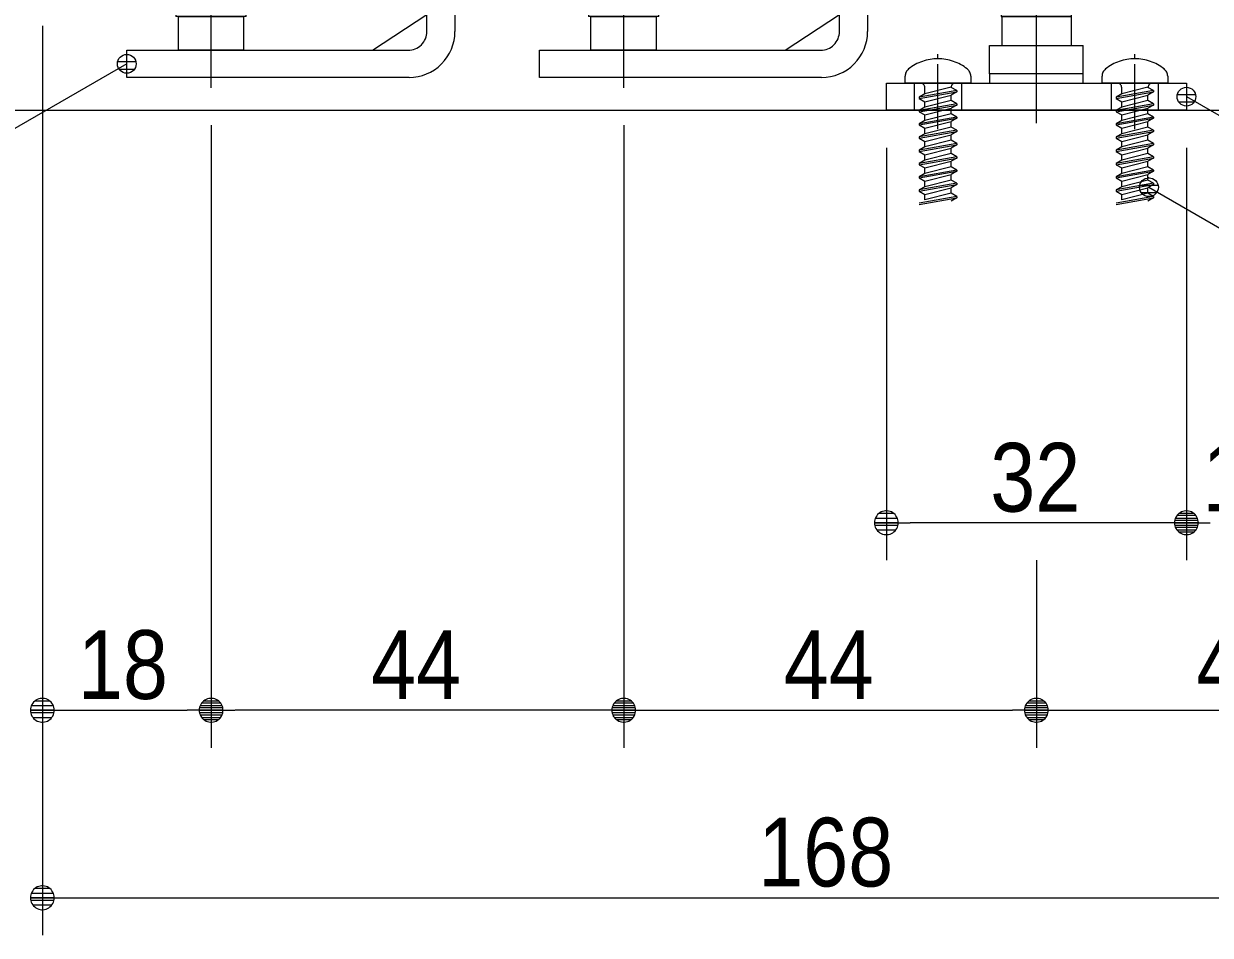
# Model space of a CAD drawing. Units: millimetres, scale not verified, with parts at other scales. Extents: x -6062 to 6062, y -3045 to 3045.
# Drawn here: x 731 to 1363, y -2390 to -1904 of the extents above; entities that cross this region are included whole.
import ezdxf
from ezdxf.enums import TextEntityAlignment as Align

# ---------------------------------------------------------------- set-up
doc = ezdxf.new("R2010")
doc.units = ezdxf.units.MM
doc.header["$LTSCALE"] = 20
for name, color, linetype, lineweight in [('0-0_2寸法-1', 7, 'Continuous', 9), ('0-1_0', 7, 'Continuous', 9), ('0-2_2寸法-3', 7, 'Continuous', 9), ('0-5_3一般', 7, 'Continuous', 9)]:
    doc.layers.add(name, color=color, linetype=linetype, lineweight=lineweight)
doc.styles.add('ＭＳ Ｐゴシック', font='')
doc.styles.get('ＭＳ Ｐゴシック').set_extended_font_data('MS PGothic')

# ---------------------------------------------------------------- blocks, each defined once
blk = doc.blocks.new('グループ-71')
at = {"layer": '0-5_3一般'}
blk.add_line((46413.7, -39000), (71363.7, -39000), dxfattribs=at)
blk = doc.blocks.new('グループ-101')
at = {"layer": '0-5_3一般'}
for p, q in [((59363.7, -31150), (59363.7, -31810)), ((59063.7, -31675), (59363.7, -31675)), ((59063.7, -33775), (59063.7, -31800)), ((59063.7, -32425), (59063.7, -31975)), ((59363.7, -31975), (59363.7, -32425)), ((58888.6, -32200), (59598.6, -32200)), ((59063.7, -32725), (59363.7, -32725)), ((59363.7, -33340), (59363.7, -33515)), ((59063.7, -33475), (59363.7, -33475)), ((59063.7, -34210), (59063.7, -33775)), ((58888.6, -34000), (59598.6, -34000)), ((59063.7, -38160), (59063.7, -34210)), ((59063.7, -34650), (59063.7, -34460)), ((59063.7, -34525), (59363.7, -34525)), ((58888.6, -34900), (59598.6, -34900)), ((59363.7, -35140), (59363.7, -35315)), ((59063.7, -35275), (59363.7, -35275)), ((59063.7, -36010), (59063.7, -35575)), ((58888.6, -35800), (59598.6, -35800)), ((59063.7, -36450), (59063.7, -36260)), ((59063.7, -36325), (59363.7, -36325)), ((56763.7, -38760), (56763.7, -36652.3)), ((56388.7, -36800), (56388.7, -38000)), ((56438.7, -36750), (57088.7, -36750)), ((57138.7, -38000), (57138.7, -36800)), ((57138.7, -38000), (56388.7, -38000)), ((56413.7, -38000), (57113.7, -38000)), ((56413.7, -38360), (56413.7, -38000)), ((57113.7, -38360), (57113.7, -38000)), ((58483.7, -38360), (59063.7, -37980)), ((57113.7, -38360), (56413.7, -38360)), ((58873.7, -38650), (55863.7, -38650))]:
    blk.add_line(p, q, dxfattribs=at)
for points in [[(59063.7, -31810), (59063.7, -31150), (59363.7, -31150)], [(59363.7, -31800), (59363.7, -32600), (59363.7, -38160)], [(55863.7, -38650), (55863.7, -38360), (58863.7, -38360)]]:
    blk.add_lwpolyline(points, dxfattribs=at)
for centre, radius, start, end in [((56438.7, -36800), 50, 135, 180), ((56438.7, -36800), 50, 90, 135), ((57088.7, -36800), 50, 45, 90), ((57088.7, -36800), 50, 0, 45), ((58863.7, -38160), 200, 315, 0), ((58873.7, -38160), 490, 315, 0), ((58863.7, -38160), 200, 270, 315), ((58873.7, -38160), 490, 270, 315)]:
    blk.add_arc(centre, radius, start, end, dxfattribs=at)
blk = doc.blocks.new('グループ-102')
at = {"layer": '0-5_3一般'}
for p, q in [((61163.7, -39138.8), (61163.7, -36600)), ((61488.7, -36750), (60838.7, -36750)), ((61538.7, -38000), (61538.7, -36800)), ((61533.7, -38000), (60793.7, -38000)), ((60793.7, -38000), (60793.7, -38310)), ((61533.7, -38000), (61533.7, -38310)), ((60663.7, -38610), (60663.7, -38310)), ((61363.7, -38310), (61663.7, -38310)), ((61663.7, -38610), (61663.7, -38310)), ((60113.7, -39200), (60113.7, -38510)), ((62213.7, -39200), (62213.7, -38510)), ((59563.7, -38710), (62763.7, -38710)), ((59563.7, -39000), (59563.7, -38710)), ((59863.7, -39000), (59863.7, -38710)), ((60363.7, -38710), (60363.7, -39000)), ((61663.7, -38610), (60663.7, -38610)), ((60663.7, -38610), (60663.7, -38710)), ((61663.7, -38610), (60663.7, -38610)), ((61663.7, -38710), (61663.7, -38610)), ((61963.7, -39000), (61963.7, -38710)), ((62463.7, -38710), (62463.7, -39000)), ((62763.7, -38710), (62763.7, -39000)), ((62763.7, -39000), (59563.7, -39000))]:
    blk.add_line(p, q, dxfattribs=at)
for points in [[(60788.7, -36800), (60788.7, -38000), (61538.7, -38000)], [(60663.7, -38310), (60963.7, -38310), (61363.7, -38310)]]:
    blk.add_lwpolyline(points, dxfattribs=at)
for centre, start, end in [((60838.7, -36800), 135, 180), ((60838.7, -36800), 90, 135), ((61488.7, -36800), 45, 90), ((61488.7, -36800), 0, 45)]:
    blk.add_arc(centre, 50, start, end, dxfattribs=at)
blk = doc.blocks.new('グループ-103')
at = {"layer": '0-5_3一般'}
for p, q in [((60113.7, -38450), (60113.7, -38401.7)), ((59763.7, -38710), (59763.7, -38637.8)), ((59923.7, -38710), (59763.7, -38710)), ((60303.7, -38710), (59923.7, -38710)), ((59913.7, -38874), (60313.7, -38803.3)), ((59973.7, -38826), (59913.7, -38860.7)), ((60253.7, -38755.4), (59973.7, -38826)), ((59973.7, -38826), (59973.7, -38760)), ((60253.9, -38755.5), (60253.7, -38755.4)), ((60313.7, -38803.3), (60253.7, -38838)), ((60253.7, -38896.7), (60253.7, -38838)), ((60313.7, -38790), (60253.9, -38755.5)), ((60313.7, -38790), (60313.7, -38803.3)), ((60313.7, -38931.3), (59913.7, -39002)), ((59973.7, -38967.4), (59913.7, -39002)), ((59973.7, -38967.4), (59973.7, -38908.6)), ((60313.7, -38931.3), (60313.7, -38944.7)), ((59913.7, -39002), (59913.7, -39015.3)), ((59913.7, -39015.3), (59973.7, -39050)), ((59913.7, -39156.7), (60313.7, -39086)), ((59973.7, -39050), (60253.7, -38979.3)), ((60253.7, -39038), (59973.7, -39108.7)), ((59973.7, -39108.7), (59973.7, -39050)), ((60253.7, -39038), (60253.7, -38979.3)), ((60313.7, -39072.7), (60253.7, -39038)), ((60313.7, -39086), (60253.7, -39120.6)), ((60313.7, -39072.7), (60313.7, -39086)), ((59973.7, -39108.7), (59913.7, -39143.3)), ((60313.7, -39214), (59913.7, -39284.7)), ((59973.7, -39250), (59973.7, -39191.3)), ((60253.7, -39179.4), (60253.7, -39120.6)), ((60313.7, -39214), (60313.7, -39227.3)), ((59973.7, -39250), (59913.7, -39284.7)), ((59913.7, -39284.7), (59913.7, -39298)), ((59913.7, -39298), (59973.7, -39332.6)), ((59973.7, -39332.6), (60253.7, -39262)), ((60253.7, -39320.7), (59973.7, -39391.4)), ((59973.7, -39391.4), (59973.7, -39332.6)), ((60253.7, -39320.7), (60253.7, -39262)), ((60313.7, -39355.3), (60253.7, -39320.7)), ((59913.7, -39439.3), (60313.7, -39368.7)), ((59973.7, -39391.4), (59913.7, -39426)), ((59973.7, -39532.7), (59973.7, -39474)), ((60313.7, -39368.7), (60253.7, -39403.3)), ((60253.7, -39462), (60253.7, -39403.3)), ((60313.7, -39355.3), (60313.7, -39368.7)), ((60313.7, -39496.7), (59913.7, -39567.3)), ((59973.7, -39532.7), (59913.7, -39567.3)), ((59913.7, -39567.3), (59913.7, -39580.7)), ((59913.7, -39580.7), (59973.7, -39615.3)), ((59973.7, -39615.3), (60253.7, -39544.6)), ((60253.7, -39603.4), (60253.7, -39544.6)), ((60313.7, -39638), (60253.7, -39603.4)), ((60313.7, -39496.7), (60313.7, -39510)), ((60313.7, -39638), (59913.7, -39708.7)), ((59913.7, -39722), (60313.7, -39651.3)), ((59913.7, -39722), (60313.7, -39651.3)), ((59973.7, -39674), (59913.7, -39708.7)), ((59913.7, -39708.7), (59913.7, -39722)), ((60313.7, -39651.3), (60253.7, -39686)), ((60313.7, -39651.3), (60253.7, -39686)), ((60313.7, -39651.3), (60253.7, -39686)), ((60253.7, -39744.7), (60253.7, -39686)), ((60313.7, -39638), (60313.7, -39651.3)), ((60313.7, -39779.3), (59913.7, -39850)), ((59973.7, -39815.4), (59913.7, -39850)), ((59913.7, -39850), (59913.7, -39863.3)), ((60253.7, -39744.7), (59973.7, -39815.4)), ((59973.7, -39815.4), (59973.7, -39756.6)), ((59973.7, -39898), (60253.7, -39827.3)), ((60313.7, -39779.3), (60253.7, -39744.7)), ((60313.7, -39792.7), (60253.7, -39827.3)), ((60313.7, -39792.7), (60253.7, -39827.3)), ((60313.7, -39792.7), (60253.7, -39827.3)), ((60253.7, -39886), (60253.7, -39827.3)), ((60313.7, -39779.3), (60313.7, -39792.7)), ((60313.7, -39779.3), (60313.7, -39792.7)), ((59913.7, -39863.3), (59973.7, -39898)), ((60313.7, -39920.7), (59913.7, -39991.3)), ((59913.7, -40004.7), (60313.7, -39934)), ((60253.7, -39886), (59973.7, -39956.7)), ((59973.7, -39956.7), (59973.7, -39898)), ((60313.7, -39920.7), (60253.7, -39886)), ((60313.7, -39934), (60253.7, -39968.6)), ((60313.7, -39920.7), (60313.7, -39934))]:
    blk.add_line(p, q, dxfattribs=at)
for points in [[(60463.7, -38637.8), (60463.7, -38710), (60303.7, -38710)], [(60313.7, -38790), (59913.7, -38860.7), (59913.7, -38874)], [(59913.7, -38874), (59973.7, -38908.6), (60253.7, -38838)], [(59913.7, -39015.3), (60313.7, -38944.7), (60253.7, -38979.3)], [(60313.7, -38931.3), (60253.7, -38896.7), (59973.7, -38967.4)], [(60313.7, -39072.7), (59913.7, -39143.3), (59913.7, -39156.7)], [(59913.7, -39156.7), (59973.7, -39191.3), (60253.7, -39120.6)], [(60313.7, -39214), (60253.7, -39179.4), (59973.7, -39250)], [(59913.7, -39298), (60313.7, -39227.3), (60253.7, -39262)], [(60313.7, -39355.3), (59913.7, -39426), (59913.7, -39439.3)], [(59913.7, -39439.3), (59973.7, -39474), (60253.7, -39403.3)], [(60313.7, -39496.7), (60253.7, -39462), (59973.7, -39532.7)], [(59913.7, -39580.7), (60313.7, -39510), (60253.7, -39544.6)], [(60253.7, -39603.4), (59973.7, -39674), (59973.7, -39615.3)], [(59913.7, -39722), (59973.7, -39756.6), (60253.7, -39686)], [(59913.7, -39863.3), (60313.7, -39792.7), (60253.7, -39827.3)], [(59913.7, -39863.3), (60313.7, -39792.7), (60253.7, -39827.3)], [(60313.7, -39779.3), (60313.7, -39792.7), (60253.7, -39827.3)]]:
    blk.add_lwpolyline(points, dxfattribs=at)
for centre, radius, start, end in [((60113.7, -38950), 500, 90, 109.34109), ((60113.7, -38950), 500, 70.65891, 90), ((59863.7, -38637.8), 100, 128.68219, 154.34109), ((60113.7, -38950), 500, 109.34109, 128.68219), ((60113.7, -38950), 500, 51.31781, 70.65891), ((60363.7, -38637.8), 100, 25.65891, 51.31781), ((59863.7, -38637.8), 100, 154.34109, 180), ((59923.7, -38760), 50, 45, 90), ((60303.7, -38760), 50, 90, 132.40515), ((60363.7, -38637.8), 100, 0, 25.65891), ((59923.7, -38760), 50, 0, 45), ((60303.7, -38760), 50, 132.40515, 174.8103)]:
    blk.add_arc(centre, radius, start, end, dxfattribs=at)
blk = doc.blocks.new('グループ-104')
at = {"layer": '0-5_3一般'}
for p, q in [((62213.7, -38450), (62213.7, -38401.7)), ((61863.7, -38710), (61863.7, -38637.8)), ((62563.7, -38710), (62403.7, -38710)), ((62563.7, -38637.8), (62563.7, -38710)), ((62413.7, -38790), (62013.7, -38860.7)), ((62073.7, -38826), (62013.7, -38860.7)), ((62353.7, -38755.4), (62073.7, -38826)), ((62073.7, -38826), (62073.7, -38760)), ((62073.7, -38908.6), (62353.7, -38838)), ((62353.9, -38755.5), (62353.7, -38755.4)), ((62353.7, -38896.7), (62353.7, -38838)), ((62413.7, -38790), (62353.9, -38755.5)), ((62413.7, -38790), (62413.7, -38803.3)), ((62013.7, -38860.7), (62013.7, -38874)), ((62013.7, -38874), (62073.7, -38908.6)), ((62013.7, -39015.3), (62413.7, -38944.7)), ((62073.7, -38967.4), (62013.7, -39002)), ((62353.7, -38896.7), (62073.7, -38967.4)), ((62073.7, -38967.4), (62073.7, -38908.6)), ((62413.7, -38931.3), (62353.7, -38896.7)), ((62413.7, -38944.7), (62353.7, -38979.3)), ((62413.7, -38931.3), (62413.7, -38944.7)), ((62413.7, -39072.7), (62013.7, -39143.3)), ((62073.7, -39108.7), (62073.7, -39050)), ((62353.7, -39038), (62353.7, -38979.3)), ((62413.7, -39072.7), (62413.7, -39086)), ((62073.7, -39108.7), (62013.7, -39143.3)), ((62013.7, -39143.3), (62013.7, -39156.7)), ((62013.7, -39156.7), (62073.7, -39191.3)), ((62073.7, -39191.3), (62353.7, -39120.6)), ((62353.7, -39179.4), (62073.7, -39250)), ((62073.7, -39250), (62073.7, -39191.3)), ((62353.7, -39179.4), (62353.7, -39120.6)), ((62413.7, -39214), (62353.7, -39179.4)), ((62413.7, -39214), (62413.7, -39227.3)), ((62013.7, -39298), (62413.7, -39227.3)), ((62073.7, -39250), (62013.7, -39284.7)), ((62073.7, -39391.4), (62073.7, -39332.6)), ((62413.7, -39227.3), (62353.7, -39262)), ((62353.7, -39320.7), (62353.7, -39262)), ((62413.7, -39355.3), (62013.7, -39426)), ((62073.7, -39391.4), (62013.7, -39426)), ((62013.7, -39426), (62013.7, -39439.3)), ((62013.7, -39439.3), (62073.7, -39474)), ((62073.7, -39474), (62353.7, -39403.3)), ((62353.7, -39462), (62073.7, -39532.7)), ((62073.7, -39532.7), (62073.7, -39474)), ((62353.7, -39462), (62353.7, -39403.3)), ((62413.7, -39496.7), (62353.7, -39462)), ((62413.7, -39355.3), (62413.7, -39368.7)), ((62013.7, -39580.7), (62413.7, -39510)), ((62073.7, -39532.7), (62013.7, -39567.3)), ((62353.7, -39603.4), (62073.7, -39674)), ((62413.7, -39510), (62353.7, -39544.6)), ((62353.7, -39603.4), (62353.7, -39544.6)), ((62413.7, -39638), (62353.7, -39603.4)), ((62413.7, -39496.7), (62413.7, -39510)), ((62413.7, -39638), (62013.7, -39708.7)), ((62073.7, -39674), (62013.7, -39708.7)), ((62013.7, -39722), (62073.7, -39756.6)), ((62073.7, -39674), (62073.7, -39615.3)), ((62073.7, -39756.6), (62353.7, -39686)), ((62413.7, -39651.3), (62353.7, -39686)), ((62353.7, -39744.7), (62353.7, -39686)), ((62413.7, -39638), (62413.7, -39651.3)), ((62013.7, -39863.3), (62413.7, -39792.7)), ((62013.7, -39863.3), (62413.7, -39792.7)), ((62073.7, -39815.4), (62013.7, -39850)), ((62413.7, -39779.3), (62353.7, -39744.7)), ((62413.7, -39792.7), (62353.7, -39827.3)), ((62413.7, -39792.7), (62353.7, -39827.3)), ((62413.7, -39792.7), (62353.7, -39827.3)), ((62413.7, -39792.7), (62353.7, -39827.3)), ((62413.7, -39792.7), (62353.7, -39827.3)), ((62413.7, -39792.7), (62353.7, -39827.3)), ((62353.7, -39886), (62353.7, -39827.3)), ((62413.7, -39779.3), (62413.7, -39792.7)), ((62413.7, -39779.3), (62413.7, -39792.7)), ((62413.7, -39779.3), (62413.7, -39792.7)), ((62413.7, -39920.7), (62013.7, -39991.3)), ((62413.7, -39920.7), (62413.7, -39934))]:
    blk.add_line(p, q, dxfattribs=at)
for points in [[(62403.7, -38710), (62023.7, -38710), (61863.7, -38710)], [(62013.7, -38874), (62413.7, -38803.3), (62353.7, -38838)], [(62413.7, -38931.3), (62013.7, -39002), (62013.7, -39015.3)], [(62013.7, -39015.3), (62073.7, -39050), (62353.7, -38979.3)], [(62013.7, -39156.7), (62413.7, -39086), (62353.7, -39120.6)], [(62413.7, -39072.7), (62353.7, -39038), (62073.7, -39108.7)], [(62413.7, -39214), (62013.7, -39284.7), (62013.7, -39298)], [(62013.7, -39298), (62073.7, -39332.6), (62353.7, -39262)], [(62413.7, -39355.3), (62353.7, -39320.7), (62073.7, -39391.4)], [(62013.7, -39439.3), (62413.7, -39368.7), (62353.7, -39403.3)], [(62413.7, -39496.7), (62013.7, -39567.3), (62013.7, -39580.7)], [(62013.7, -39580.7), (62073.7, -39615.3), (62353.7, -39544.6)], [(62013.7, -39722), (62413.7, -39651.3), (62353.7, -39686)], [(62013.7, -39708.7), (62013.7, -39722), (62413.7, -39651.3), (62353.7, -39686)], [(62413.7, -39779.3), (62013.7, -39850), (62013.7, -39863.3)], [(62013.7, -39863.3), (62073.7, -39898), (62353.7, -39827.3)], [(62353.7, -39744.7), (62073.7, -39815.4), (62073.7, -39756.6)], [(62013.7, -40004.7), (62413.7, -39934), (62353.7, -39968.6)], [(62413.7, -39920.7), (62353.7, -39886), (62073.7, -39956.7), (62073.7, -39898)]]:
    blk.add_lwpolyline(points, dxfattribs=at)
for centre, radius, start, end in [((62213.7, -38950), 500, 90, 109.34109), ((62213.7, -38950), 500, 70.65891, 90), ((61963.7, -38637.8), 100, 128.68219, 154.34109), ((62213.7, -38950), 500, 109.34109, 128.68219), ((62213.7, -38950), 500, 51.31781, 70.65891), ((62463.7, -38637.8), 100, 25.65891, 51.31781), ((61963.7, -38637.8), 100, 154.34109, 180), ((62023.7, -38760), 50, 45, 90), ((62403.7, -38760), 50, 90, 132.40515), ((62463.7, -38637.8), 100, 0, 25.65891), ((62023.7, -38760), 50, 0, 45), ((62403.7, -38760), 50, 132.40515, 174.8103)]:
    blk.add_arc(centre, radius, start, end, dxfattribs=at)
blk = doc.blocks.new('グループ-168')
at = {"layer": '0-5_3一般'}
for p, q in [((54663.7, -31150), (54963.7, -31150)), ((54663.7, -31810), (54663.7, -31150)), ((54963.7, -31150), (54963.7, -31810)), ((54663.7, -31675), (54963.7, -31675)), ((54663.7, -33775), (54663.7, -31800)), ((54963.7, -31800), (54963.7, -32600)), ((54663.7, -32425), (54663.7, -31975)), ((54963.7, -31975), (54963.7, -32425)), ((54488.6, -32200), (55198.6, -32200)), ((54963.7, -32600), (54963.7, -38160)), ((54663.7, -32725), (54963.7, -32725)), ((54963.7, -33340), (54963.7, -33515)), ((54663.7, -33475), (54963.7, -33475)), ((54663.7, -34210), (54663.7, -33775)), ((54488.6, -34000), (55198.6, -34000)), ((54663.7, -38160), (54663.7, -34210)), ((54663.7, -34650), (54663.7, -34460)), ((54663.7, -34525), (54963.7, -34525)), ((54488.6, -34900), (55198.6, -34900)), ((54963.7, -35140), (54963.7, -35315)), ((54663.7, -35275), (54963.7, -35275)), ((54663.7, -36010), (54663.7, -35575)), ((54488.6, -35800), (55198.6, -35800)), ((54663.7, -36450), (54663.7, -36260)), ((54663.7, -36325), (54963.7, -36325)), ((52363.7, -38760), (52363.7, -36652.3)), ((51988.7, -36800), (51988.7, -38000)), ((52038.7, -36750), (52688.7, -36750)), ((52738.7, -38000), (52738.7, -36800)), ((52738.7, -38000), (51988.7, -38000)), ((52013.7, -38000), (52713.7, -38000)), ((52713.7, -38360), (52713.7, -38000)), ((54083.7, -38360), (54663.7, -37980)), ((51463.7, -38360), (54463.7, -38360)), ((51463.7, -38650), (51463.7, -38360)), ((54473.7, -38650), (51463.7, -38650))]:
    blk.add_line(p, q, dxfattribs=at)
blk.add_lwpolyline([(52713.7, -38360), (52013.7, -38360), (52013.7, -38000)], dxfattribs=at)
for centre, radius, start, end in [((52038.7, -36800), 50, 135, 180), ((52038.7, -36800), 50, 90, 135), ((52688.7, -36800), 50, 45, 90), ((52688.7, -36800), 50, 0, 45), ((54463.7, -38160), 200, 315, 0), ((54473.7, -38160), 490, 315, 0), ((54463.7, -38160), 200, 270, 315), ((54473.7, -38160), 490, 270, 315)]:
    blk.add_arc(centre, radius, start, end, dxfattribs=at)
blk = doc.blocks.new('グループ-174')
at = {"layer": '0-5_3一般'}
for name in ['グループ-168', 'グループ-101', 'グループ-102', 'グループ-103', 'グループ-104']:
    blk.add_blockref(name, (0, 0), dxfattribs=at)
blk = doc.blocks.new('グループ-176')
at = {"layer": '0-5_3一般'}
for name in ['グループ-174', 'グループ-71']:
    blk.add_blockref(name, (0, 0), dxfattribs=at)
blk = doc.blocks.new('_Dot')
at = {"layer": '0-1_0'}
for p, q in [((-10, 0), (-20, 0)), ((9.78, 2), (-9.78, 2)), ((7.99, 6), (-7.99, 6)), ((9.16, -3.98), (-9.16, -3.98)), ((6, -7.98), (-6, -7.98))]:
    blk.add_line(p, q, dxfattribs=at)
for points in [[(10, 0), (9.92, 1.25), (9.69, 2.49), (9.3, 3.68), (8.76, 4.82), (8.09, 5.88), (7.29, 6.85), (6.37, 7.71), (5.36, 8.44), (4.26, 9.05), (3.09, 9.51), (1.87, 9.82), (0.63, 9.98), (-0.63, 9.98), (-1.87, 9.82), (-3.09, 9.51), (-4.26, 9.05), (-5.36, 8.44), (-6.37, 7.71), (-7.29, 6.85), (-8.09, 5.88), (-8.76, 4.82), (-9.3, 3.68), (-9.69, 2.49), (-9.92, 1.25), (-10, 0), (0, 0)], [(-10, 0), (-9.92, -1.25), (-9.69, -2.49), (-9.3, -3.68), (-8.76, -4.82), (-8.09, -5.88), (-7.29, -6.85), (-6.37, -7.71), (-5.36, -8.44), (-4.26, -9.05), (-3.09, -9.51), (-1.87, -9.82), (-0.63, -9.98), (0.63, -9.98), (1.87, -9.82), (3.09, -9.51), (4.26, -9.05), (5.36, -8.44), (6.37, -7.71), (7.29, -6.85), (8.09, -5.88), (8.76, -4.82), (9.3, -3.68), (9.69, -2.49), (9.92, -1.25), (10, 0), (0, 0)]]:
    blk.add_lwpolyline(points, close=True, dxfattribs=at)

msp = doc.modelspace()

# ---------------------------------------------------------------- linework, layer by layer
at = {"layer": '0-0_2寸法-1'}
for p, q in [((740.68, -1905), (740.68, -2290)), ((830.68, -1958), (830.68, -2290)), ((830.68, -1958), (830.68, -2290)), ((1050.68, -1958), (1050.68, -2290)), ((1050.68, -1958), (1050.68, -2290)), ((1190.68, -1970), (1190.68, -2190)), ((1350.68, -1970), (1350.68, -2190)), ((1350.68, -1970), (1350.68, -2190)), ((1337.97, -2170), (1203.4, -2170)), ((1270.68, -2190), (1270.68, -2290)), ((1270.68, -2190), (1270.68, -2290)), ((753.4, -2270), (817.97, -2270)), ((1037.97, -2270), (843.4, -2270)), ((1063.4, -2270), (1257.97, -2270)), ((1283.4, -2270), (1477.97, -2270)), ((740.68, -2290), (740.68, -2390)), ((753.4, -2370), (1567.97, -2370))]:
    msp.add_line(p, q, dxfattribs=at)
at = {"layer": '0-2_2寸法-3'}
for p, q in [((785.86, -1920.26), (785.51, -1920.26)), ((785.86, -1920.26), (785.51, -1920.26)), ((790.58, -1924.26), (780.79, -1924.26)), ((789.68, -1928.26), (781.69, -1928.26)), ((1355.58, -1941.76), (1345.79, -1941.76)), ((1350.86, -1937.76), (1350.51, -1937.76)), ((1350.86, -1937.76), (1350.51, -1937.76)), ((1354.68, -1945.76), (1346.69, -1945.76)), ((1330.87, -1986.07), (1330.53, -1986.07)), ((1330.87, -1986.07), (1330.53, -1986.07)), ((1335.6, -1990.07), (1325.81, -1990.07)), ((1334.7, -1994.07), (1326.7, -1994.07))]:
    msp.add_line(p, q, dxfattribs=at)
for points in [[(785.68, -1925.25), (396.41, -2150), (127.08, -2150)], [(1350.68, -1942.75), (1848.22, -2230), (2164.23, -2230)], [(1330.7, -1991.07), (1900.43, -2320), (2186.73, -2320)]]:
    msp.add_lwpolyline(points, dxfattribs=at)
for centre in [(785.68, -1925.25), (785.68, -1925.25), (1350.68, -1942.75), (1350.68, -1942.75), (1330.7, -1991.07), (1330.7, -1991.07)]:
    msp.add_circle(centre, 5.01, dxfattribs=at)

# ---------------------------------------------------------------- block references
at = {"layer": '0-0_2寸法-1', "xscale": 0.6356201, "yscale": 0.6356201, "rotation": 180}
for p in [(1190.68, -2170), (1350.68, -2170), (740.68, -2270), (830.68, -2270), (1050.68, -2270), (1270.68, -2270), (740.68, -2370)]:
    msp.add_blockref('_Dot', p, dxfattribs=at)
at = {"layer": '0-0_2寸法-1', "xscale": 0.6356201, "yscale": 0.6356201}
for p in [(1350.68, -2170), (830.68, -2270), (1050.68, -2270), (1270.68, -2270)]:
    msp.add_blockref('_Dot', p, dxfattribs=at)
at = {"layer": '0-5_3一般', "xscale": 0.05, "yscale": 0.05}
msp.add_blockref('グループ-176', (-1787.5, 0), dxfattribs=at)

# ---------------------------------------------------------------- texts
at = {"layer": '0-0_2寸法-1', "style": 'ＭＳ Ｐゴシック', "width": 0.9}
for s, p in [('32', (1246.09, -2175.06)), ('14', (1359.27, -2174.96)), ('18', (759.65, -2274.96)), ('44', (915.99, -2275.06)), ('44', (1135.99, -2275.06)), ('44', (1355.99, -2275.06)), ('168', (1122.36, -2374.96))]:
    msp.add_text(s, height=36.66, dxfattribs=at).set_placement(p, align=Align.BOTTOM_LEFT)

doc.saveas('drawing.dxf')
